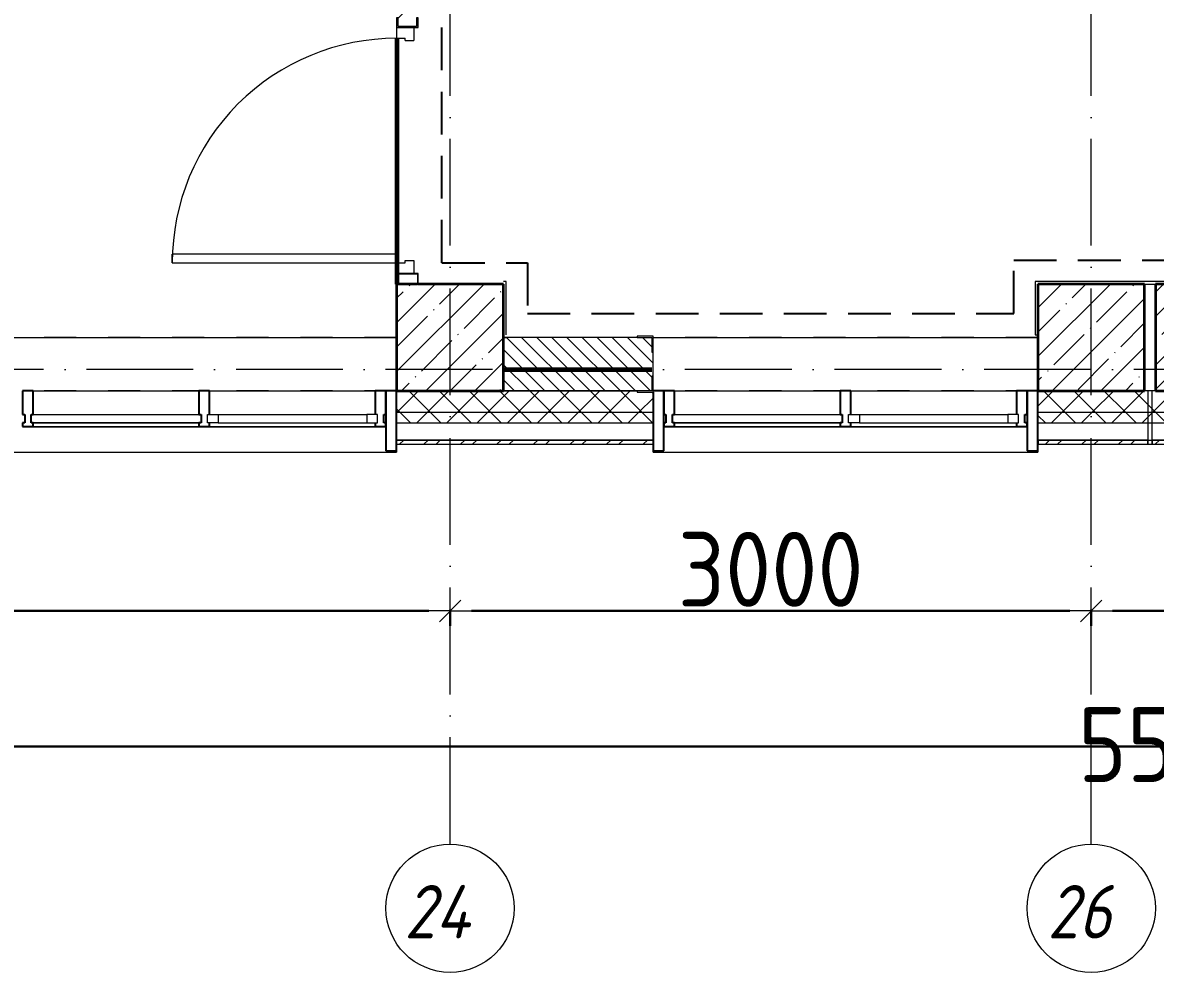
# Model space of a CAD drawing. Header units: millimetres. Extents: x -213536 to 1564669, y -45299 to 942238.
# Drawn here: x 602464 to 607764, y 422415 to 426858 of the extents above; entities that cross this region are included whole.
import ezdxf

# ---------------------------------------------------------------- set-up
doc = ezdxf.new("R2010")
doc.units = ezdxf.units.MM
for name, pattern in [('50_200_ШТРИХ_1Т_ш5_п1_п1_', [700, 500, -100, 0, -100]), ('Штрих короткий', [300, 150, -150]), ('Штриховая _2 мм - 1 мм_', [300, 200, -100])]:
    doc.linetypes.add(name, pattern=pattern)
for name, color, linetype, lineweight in [('0-1', 7, 'Continuous', 5), ('0-2', 7, 'Continuous', 9), ('2.1) ПГП окна 2.8 м', 5, 'Continuous', 30), ('2.2) ПГП двери 2.4 -', 134, 'Continuous', 60), ('3) ЖБ 4м', 3, 'Continuous', 30), ('Импосты витража', 7, 'Continuous', 9), ('Импосты витража-1', 7, 'Continuous', 25), ('Каркас_Импост', 7, 'Continuous', 13), ('Несущие колонны', 7, 'Continuous', 9), ('Несущие колонны-1', 7, 'Continuous', 35), ('Обобщенные модели', 7, 'Continuous', 9), ('Общие ребра', 7, 'Continuous', 9), ('Окна', 7, 'Continuous', 9), ('Оси', 7, 'Continuous', 9), ('Оси-1', 7, 'Continuous', 20), ('Оси-2', 7, '50_200_ШТРИХ_1Т_ш5_п1_п1_', 9), ('Остекление-1', 7, 'Continuous', 9), ('Открывание-1', 7, 'Continuous', 9), ('Панель', 7, 'Continuous', 13), ('Перемычка-1', 7, 'Штрих короткий', 9), ('Размеры', 7, 'Continuous', 15), ('Стены', 7, 'Continuous', 9), ('Стены-1', 7, 'Continuous', 13), ('Штриховка разреза-1', 7, 'Continuous', 9)]:
    doc.layers.add(name, color=color, linetype=linetype, lineweight=lineweight)
doc.layers.add('Каркас_Импост-2', color=7, linetype='Continuous', lineweight=9, true_color=0xaaaaaa)
doc.layers.add('СТ-1_1', color=7, linetype='Штриховая _2 мм - 1 мм_', lineweight=90, true_color=0x888888)
doc.layers.get('0-2').off()
doc.styles.add('ISOCPEUR_I_1', font='isocpeui.ttf', dxfattribs={"width": 0.85, "height": 2.5})
doc.styles.add('СПДС', font='isocpeur.ttf', dxfattribs={"width": 0.9})
doc.dimstyles.new('Размера А3', dxfattribs={"dimtxt": 200, "dimasz": 100, "dimexe": 70, "dimexo": 100, "dimgap": 20, "dimtad": 1, "dimdec": 0, "dimrnd": 10, "dimzin": 0, "dimdsep": 46, "dimtxsty": 'СПДС', "dimblk": 'ARROWHEAD_6', "dimcen": 1, "dimclrd": 256, "dimclre": 256, "dimclrt": 256, "dimazin": 0, "dimtfac": 1, "dimtdec": 0, "dimtmove": 2, "dimatfit": 3, "dimfxl": 1, "dimtolj": 1, "dimtzin": 0, "dimarcsym": 0})
pattern_1 = [(45, (0, 0), (-70.71068, 70.71068), []), (135, (0, 0), (-70.71068, -70.71068), [])]
pattern_2 = [(45, (0, 0), (-85.53659, 85.53659), []), (45, (57.02, 0), (-85.53659, 85.53659), [])]

# ---------------------------------------------------------------- blocks, each defined once
blk = doc.blocks.new('Ось сетки - Круг_Ø6_00__ISO-2_5_0_9K_-16731441-АИ2_03_План отделки стен 3-го этажа _Часть 2_')
at = {"layer": 'Оси-1'}
blk.add_circle((0, 0), 3, dxfattribs=at)
blk = doc.blocks.new('ARROWHEAD_6')
at = {"color": 0, "linetype": 'Continuous'}
for p, q in [((0, 0), (-1, 0)), ((-0.5, -0.5), (0.5, 0.5))]:
    blk.add_line(p, q, dxfattribs=at)
blk = doc.blocks.new('*D4722')
at = {"layer": 'Defpoints', "color": 0, "transparency": 16777216}
for p in [(462092.1, 424211.7), (468092.1, 424211.7), (468092.1, 424105.6)]:
    blk.add_point(p, dxfattribs=at)
at = {"layer": 'Размеры', "lineweight": -2, "transparency": 16777216}
for p, q in [((462092.1, 424111.7), (462092.1, 424035.6)), ((468092.1, 424111.7), (468092.1, 424035.6)), ((462192.1, 424105.6), (467992.1, 424105.6))]:
    blk.add_line(p, q, dxfattribs=at)
at = {"layer": 'Размеры', "lineweight": -2, "transparency": 16777216, "xscale": 100, "yscale": 100, "zscale": 100, "rotation": 180}
blk.add_blockref('ARROWHEAD_6', (462092.1, 424105.6), dxfattribs=at)
at = {"layer": 'Размеры', "lineweight": -2, "transparency": 16777216, "xscale": 100, "yscale": 100, "zscale": 100}
blk.add_blockref('ARROWHEAD_6', (468092.1, 424105.6), dxfattribs=at)
at = {"layer": 'Размеры', "transparency": 16777216, "insert": (465092.1, 424300.6), "char_height": 350, "width": 2.488, "attachment_point": 5, "style": 'СПДС'}
blk.add_mtext('\\A1;6000', dxfattribs=at)
blk = doc.blocks.new('*D4723')
at = {"layer": 'Defpoints', "color": 0, "transparency": 16777216}
for p in [(468092.1, 424211.7), (471092.1, 424211.7), (471092.1, 424105.6)]:
    blk.add_point(p, dxfattribs=at)
at = {"layer": 'Размеры', "lineweight": -2, "transparency": 16777216}
for p, q in [((468092.1, 424111.7), (468092.1, 424035.6)), ((471092.1, 424111.7), (471092.1, 424035.6)), ((468192.1, 424105.6), (470992.1, 424105.6))]:
    blk.add_line(p, q, dxfattribs=at)
at = {"layer": 'Размеры', "lineweight": -2, "transparency": 16777216, "xscale": 100, "yscale": 100, "zscale": 100, "rotation": 180}
blk.add_blockref('ARROWHEAD_6', (468092.1, 424105.6), dxfattribs=at)
at = {"layer": 'Размеры', "lineweight": -2, "transparency": 16777216, "xscale": 100, "yscale": 100, "zscale": 100}
blk.add_blockref('ARROWHEAD_6', (471092.1, 424105.6), dxfattribs=at)
at = {"layer": 'Размеры', "transparency": 16777216, "insert": (469592.1, 424300.6), "char_height": 350, "width": 2.488, "attachment_point": 5, "style": 'СПДС'}
blk.add_mtext('\\A1;3000', dxfattribs=at)
blk = doc.blocks.new('*D4724')
at = {"layer": 'Defpoints', "color": 0, "transparency": 16777216}
for p in [(471642.1, 424284.8), (471092.1, 424211.7), (471642.1, 424105.6)]:
    blk.add_point(p, dxfattribs=at)
at = {"layer": 'Размеры', "lineweight": -2, "transparency": 16777216}
for p, q in [((471642.1, 424184.8), (471642.1, 424035.6)), ((471092.1, 424111.7), (471092.1, 424035.6)), ((471192.1, 424105.6), (471542.1, 424105.6))]:
    blk.add_line(p, q, dxfattribs=at)
at = {"layer": 'Размеры', "lineweight": -2, "transparency": 16777216, "xscale": 100, "yscale": 100, "zscale": 100, "rotation": 180}
blk.add_blockref('ARROWHEAD_6', (471092.1, 424105.6), dxfattribs=at)
at = {"layer": 'Размеры', "lineweight": -2, "transparency": 16777216, "xscale": 100, "yscale": 100, "zscale": 100}
blk.add_blockref('ARROWHEAD_6', (471642.1, 424105.6), dxfattribs=at)
at = {"layer": 'Размеры', "transparency": 16777216, "insert": (471367.1, 423480.6), "char_height": 350, "width": 1.866, "attachment_point": 5, "style": 'СПДС'}
blk.add_mtext('\\A1;550', dxfattribs=at)
blk = doc.blocks.new('*D4743')
at = {"layer": 'Defpoints', "color": 0, "transparency": 16777216}
for p in [(430692.1, 423578.1), (534192.1, 423578.1), (534192.1, 423472.1)]:
    blk.add_point(p, dxfattribs=at)
at = {"layer": 'Размеры', "lineweight": -2, "transparency": 16777216}
for p, q in [((430692.1, 423478.1), (430692.1, 423402.1)), ((430792.1, 423472.1), (534092.1, 423472.1)), ((534192.1, 423478.1), (534192.1, 423402.1))]:
    blk.add_line(p, q, dxfattribs=at)
at = {"layer": 'Размеры', "lineweight": -2, "transparency": 16777216, "xscale": 100, "yscale": 100, "zscale": 100, "rotation": 180}
blk.add_blockref('ARROWHEAD_6', (430692.1, 423472.1), dxfattribs=at)
at = {"layer": 'Размеры', "lineweight": -2, "transparency": 16777216, "xscale": 100, "yscale": 100, "zscale": 100}
blk.add_blockref('ARROWHEAD_6', (534192.1, 423472.1), dxfattribs=at)
at = {"layer": 'Размеры', "transparency": 16777216, "insert": (482442.1, 423667.1), "char_height": 350, "width": 3.544, "attachment_point": 5, "style": 'СПДС'}
blk.add_mtext('\\A1;103500', dxfattribs=at)
blk = doc.blocks.new('BSC_Колонна _Прямоугольная - 500х500-V66-АИ2_03_План отделки стен 3-го этажа _Часть 2_')
at = {"layer": 'Несущие колонны'}
h = blk.add_hatch(dxfattribs=at)
h.set_pattern_fill('FP_74', color=256, style=0, pattern_type=2)
h.set_pattern_definition([(45, (-40400, -150), (-114.04925, 114.04925), []), (45, (-40285.95, -150), (-114.04925, 114.04925), [201.613, -40.323, 3.353, -36.97])])
h.paths.add_polyline_path([(-250, -250), (250, -250), (250, 250), (-250, 250)], flags=0)
at = {"layer": 'Несущие колонны-1'}
for p, q in [((250, 250), (-250, 250)), ((-250, 250), (-250, -250)), ((250, -250), (250, 250)), ((-250, -250), (250, -250))]:
    blk.add_line(p, q, dxfattribs=at)
blk = doc.blocks.new('BSC_Колонна _Прямоугольная - 500х500-V107-АИ2_03_План отделки стен 3-го этажа _Часть 2_')
at = {"layer": 'Несущие колонны'}
h = blk.add_hatch(dxfattribs=at)
h.set_pattern_fill('FP_97', color=256, style=0, pattern_type=2)
h.set_pattern_definition([(45, (-40950, -150), (-114.04925, 114.04925), []), (45, (-40835.95, -150), (-114.04925, 114.04925), [201.613, -40.323, 3.353, -36.97])])
h.paths.add_polyline_path([(-250, -250), (250, -250), (250, 250), (-250, 250)], flags=0)
at = {"layer": 'Несущие колонны-1'}
for p, q in [((250, 250), (-250, 250)), ((-250, 250), (-250, -250)), ((250, -250), (250, 250)), ((-250, -250), (250, -250))]:
    blk.add_line(p, q, dxfattribs=at)
blk = doc.blocks.new('BSC_Колонна _Прямоугольная - 500х500-V114-АИ2_03_План отделки стен 3-го этажа _Часть 2_')
at = {"layer": 'Несущие колонны'}
h = blk.add_hatch(dxfattribs=at)
h.set_pattern_fill('FP_104', color=256, style=0, pattern_type=2)
h.set_pattern_definition([(45, (-37400, -150), (-114.04925, 114.04925), []), (45, (-37285.95, -150), (-114.04925, 114.04925), [201.613, -40.323, 3.353, -36.97])])
h.paths.add_polyline_path([(-153, -250), (250, -250), (250, 250), (-250, 250), (-250, -250), (-247, -250)], flags=0)
at = {"layer": 'Несущие колонны-1'}
for p, q in [((-250, 250), (-250, -250)), ((-153, 250), (-247, 250)), ((250, 250), (-150, 250)), ((250, -250), (250, 250)), ((-250, -250), (250, -250))]:
    blk.add_line(p, q, dxfattribs=at)
blk = doc.blocks.new('Проем_Дверь_Прямоугольный - 1800х2700h_оконные проемы-25805030-АИ2_03_План отделки стен 3-го этажа _Часть 2_')
at = {"layer": 'Перемычка-1'}
for p, q in [((900, 125), (-900, 125)), ((900, -125), (-900, -125))]:
    blk.add_line(p, q, dxfattribs=at)
blk = doc.blocks.new('PNS_Панель прямоугольная2 - Нр_Стекло - 40мм-26243474-АИ2_03_План отделки стен 3-го этажа _Часть 2_')
at = {"layer": 'Каркас_Импост'}
for p, q in [((-397.5, 0), (-397.5, 40)), ((-397.5, 40), (-347.5, 40)), ((-347.5, 40), (-347.5, 0)), ((397.5, 40), (347.5, 40)), ((347.5, 40), (347.5, 0)), ((397.5, 0), (397.5, 40)), ((-347.5, 0), (-397.5, 0)), ((347.5, 0), (397.5, 0))]:
    blk.add_line(p, q, dxfattribs=at)
at = {"layer": 'Каркас_Импост-2'}
for p, q in [((-347.5, 40), (347.5, 40)), ((-347.5, 0), (347.5, 0))]:
    blk.add_line(p, q, dxfattribs=at)
blk = doc.blocks.new('Прямоугольный импост - Импост структурный с накладкой - 150мм-25647633-АИ2_03_План отделки стен 3-го этажа _Часть 2_')
at = {"layer": 'Импосты витража-1'}
for p, q in [((-25, 0), (-25, 17)), ((-25, 17), (25, 17)), ((-15, 0), (-25, 0)), ((-15, -40), (-15, 0)), ((25, 17), (25, 0)), ((-25, -150), (-25, -40)), ((-25, -40), (-15, -40)), ((25, -40), (25, -150)), ((25, -150), (-25, -150))]:
    blk.add_line(p, q, dxfattribs=at)
blk = doc.blocks.new('Прямоугольный импост - Импост структурный с накладкой - 150мм-25647642-АИ2_03_План отделки стен 3-го этажа _Часть 2_')
at = {"layer": 'Импосты витража'}
for p, q in [((27275, -100), (28050, -100)), ((27275, -267), (28050, -267))]:
    blk.add_line(p, q, dxfattribs=at)
blk = doc.blocks.new('Прямоугольный импост - Импост структурный с накладкой - 150мм-V161-АИ2_03_План отделки стен 3-го этажа _Часть 2_')
at = {"layer": 'Импосты витража-1'}
for p, q in [((-25, 0), (-25, 17)), ((-25, 17), (25, 17)), ((25, 0), (15, 0)), ((15, 0), (15, -40)), ((25, 17), (25, 0)), ((-25, -150), (-25, -40)), ((15, -40), (25, -40)), ((25, -40), (25, -150)), ((25, -150), (-25, -150))]:
    blk.add_line(p, q, dxfattribs=at)
blk = doc.blocks.new('PNS_Панель прямоугольная1 - Нр_Стекло - 40мм-25259299-АИ2_03_План отделки стен 3-го этажа _Часть 2_')
at = {"layer": 'Остекление-1'}
for p, q in [((-387.5, 40), (387.5, 40)), ((-397.5, 0), (397.5, 0)), ((387.5, 0), (-387.5, 0))]:
    blk.add_line(p, q, dxfattribs=at)
blk = doc.blocks.new('Прямоугольный импост - Импост структурный с накладкой - 150мм-25647644-АИ2_03_План отделки стен 3-го этажа _Часть 2_')
at = {"layer": 'Импосты витража-1'}
for p, q in [((-25, 0), (-25, 17)), ((-25, 17), (25, 17)), ((-15, 0), (-25, 0)), ((-15, -40), (-15, 0)), ((25, 0), (15, 0)), ((15, 0), (15, -40)), ((25, 17), (25, 0)), ((-25, -150), (-25, -40)), ((-25, -40), (-15, -40)), ((15, -40), (25, -40)), ((25, -40), (25, -150)), ((25, -150), (-25, -150))]:
    blk.add_line(p, q, dxfattribs=at)
blk = doc.blocks.new('Прямоугольный импост - Откос НВФ_50х280 мм-25993834-АИ2_03_План отделки стен 3-го этажа _Часть 2_')
at = {"layer": 'Импосты витража-1'}
for p, q in [((-50, 130), (0, 130)), ((-50, -150), (-50, 130)), ((0, 130), (0, -150)), ((0, -150), (-50, -150))]:
    blk.add_line(p, q, dxfattribs=at)
blk = doc.blocks.new('Прямоугольный импост - Откос НВФ_50х280 мм-25993838-АИ2_03_План отделки стен 3-го этажа _Часть 2_')
at = {"layer": 'Импосты витража-1'}
for p, q in [((0, 130), (-50, 130)), ((-50, 130), (-50, -150)), ((0, -144), (0, 130)), ((-50, -150), (0, -150))]:
    blk.add_line(p, q, dxfattribs=at)
blk = doc.blocks.new('Дверь_СКБ_1Ст_Внутренняя_ШЕР - СОШ_Д-17__Дв_1150x2100h_Лаборантские_ Инструментальные_EI30-28545110-АИ2_03_План отделки стен 3-го этажа _Часть 2_')
at = {"layer": 'Каркас_Импост'}
for p, q in [((-512.5, 50), (-562.5, 50)), ((-512.5, 50), (-512.5, 10)), ((-512.5, 10), (-502.5, 10)), ((-502.5, 10), (-502.5, -30)), ((527.5, 10), (537.5, 10)), ((527.5, 10), (527.5, -30)), ((587.5, 50), (537.5, 50)), ((537.5, 50), (537.5, 10)), ((587.5, 50), (587.5, -30)), ((-502.5, -30), (-562.5, -30)), ((587.5, -30), (527.5, -30))]:
    blk.add_line(p, q, dxfattribs=at)
at = {"layer": 'Открывание-1'}
blk.add_arc((-512.5, 50), 1050, 360, 90, dxfattribs=at)
at = {"layer": 'Панель'}
for p, q in [((-512.5, 1100), (-472.5, 1100)), ((-512.5, 1100), (-512.5, 50)), ((-472.5, 50), (-472.5, 1100)), ((-512.5, 50), (-472.5, 50))]:
    blk.add_line(p, q, dxfattribs=at)
blk = doc.blocks.new('Фахверк_СКБ_Уголок - 250_2700-27497298-АИ2_03_План отделки стен 3-го этажа _Часть 2_')
at = {"layer": 'Обобщенные модели'}
for p, q in [((200, 181), (125, 181)), ((125, 181), (125, 106)), ((131, 106), (131, 175)), ((131, 175), (200, 175)), ((200, 175), (200, 181)), ((125, 106), (131, 106)), ((131, -6), (125, -6)), ((125, -6), (125, -81)), ((131, -75), (131, -6)), ((125, -81), (200, -81)), ((200, -75), (131, -75)), ((200, -81), (200, -75))]:
    blk.add_line(p, q, dxfattribs=at)
blk = doc.blocks.new('154_Стойка_СКБ_Швеллер - СМ-2180_100-28318692-АИ2_03_План отделки стен 3-го этажа _Часть 2_')
at = {"layer": 'Обобщенные модели'}
for p, q in [((171, 50), (125, 50)), ((125, 50), (125, -50)), ((129.5, 42.4), (171, 42.4)), ((129.5, -42.4), (129.5, 42.4)), ((171, 42.4), (171, 50)), ((125, -50), (171, -50)), ((171, -42.4), (129.5, -42.4)), ((171, -50), (171, -42.4))]:
    blk.add_line(p, q, dxfattribs=at)
blk = doc.blocks.new('154_Фахверк_СКБ_Швеллер - Тип_100_3550_1-28320239-АИ2_03_План отделки стен 3-го этажа _Часть 2_')
at = {"layer": 'Обобщенные модели'}
for p, q in [((175, 50), (125, 50)), ((125, 50), (125, -50)), ((128, 47), (175, 47)), ((128, -47), (128, 47)), ((175, 47), (175, 50)), ((125, -50), (175, -50)), ((175, -47), (128, -47)), ((175, -50), (175, -47))]:
    blk.add_line(p, q, dxfattribs=at)
blk = doc.blocks.new('Отлив_СКБ - Отлив витража_120_НВФ-31885687-АИ2_03_План отделки стен 3-го этажа _Часть 2_')
at = {"layer": 'Окна'}
for p, q in [((1750, -2), (50, -2)), ((0, -120), (0, -113)), ((0, -120), (1800, -120)), ((1800, -113), (1800, -120))]:
    blk.add_line(p, q, dxfattribs=at)
blk = doc.blocks.new('Стены 7 - Стены 4-31196221-АИ2_03_План отделки стен 3-го этажа _Часть 2_')
at = {"layer": 'Стены-1'}
for p, q in [((-1798.5, 41030.2), (-1798.5, 41010.2)), ((-1548.5, 41030.2), (-1798.5, 41030.2)), ((-1548.5, 41010.2), (-1548.5, 41030.2)), ((-1798.5, 41010.2), (-1548.5, 41010.2))]:
    blk.add_line(p, q, dxfattribs=at)
blk = doc.blocks.new('0125-Р-ОО-Ш2-АР-о_23_10_2024_rvt-1-АИ2_03_План отделки стен 3-го этажа _Часть 2_')
at = {"layer": 'Штриховка разреза-1'}
h = blk.add_hatch(dxfattribs=at)
h.set_pattern_fill('FP_3', color=256, style=0, pattern_type=2)
h.set_pattern_definition([(45, (0, 0), (-84.8528, 84.8528), [])])
h.paths.add_polyline_path([(37247, 400), (37247, 447), (37153, 447), (37153, 400), (37200, 400)], flags=0)
h.paths.add_polyline_path([(37242.4, 1604.5), (37242.4, 1646), (37250, 1646), (37250, 4300), (37150, 4300), (37150, 1646), (37157.6, 1646), (37157.6, 1604.5)], flags=0)
h.paths.add_polyline_path([(37157.6, 4303), (37247, 4303), (37247, 4350), (37250, 4350), (37250, 7000), (37150, 7000), (37150, 4350), (37153, 4350), (37153, 4303)], flags=0)
h = blk.add_hatch(dxfattribs=at)
h.set_pattern_fill('FP_1', color=256, style=0, pattern_type=2)
h.set_pattern_definition([(135, (0, 0), (-35.35534, -35.35534), [])])
h.paths.add_polyline_path([(38344, -100), (38344, -31), (38350, -31), (38350, 81), (38344, 81), (38344, 150), (37650, 150), (37650, -100), (38275, -100)], flags=0)
h = blk.add_hatch(dxfattribs=at)
h.set_pattern_fill('FP_81', color=256, style=0, pattern_type=2)
h.set_pattern_definition(pattern_1)
h.paths.add_polyline_path([(102188.9, -200), (103600, -200), (103600, -100), (94575, -100), (94575, -106), (94500, -106), (94500, -200), (98460.9, -200)], flags=0)
h.paths.add_polyline_path([(91850, -200), (92700, -200), (92700, -106), (92625, -106), (92625, -100), (84750, -100), (84750, -200), (91350, -200)], flags=0)
h.paths.add_polyline_path([(83549.1, -200), (83750, -200), (83750, -100), (82625, -100), (82625, -106), (82550, -106), (82550, -200), (82617.1, -200)], flags=0)
h.paths.add_polyline_path([(80675, -200), (80750, -200), (80750, -106), (80675, -106), (80675, -100), (79625, -100), (79625, -106), (79550, -106), (79550, -200), (79821.1, -200)], flags=0)
h.paths.add_polyline_path([(77750, -200), (77750, -100), (76625, -100), (76625, -106), (76550, -106), (76550, -200), (77250, -200)], flags=0)
h.paths.add_polyline_path([(73425, -200), (74750, -200), (74750, -100), (73425, -100), (73425, -106), (73350, -106), (73350, -200), (73356, -200)], flags=0)
h.paths.add_polyline_path([(70350, -200), (71550, -200), (71550, -106), (71475, -106), (71475, -100), (70425, -100), (70425, -106), (70350, -106)], flags=0)
h.paths.add_polyline_path([(67356, -200), (68550, -200), (68550, -100), (67425, -100), (67425, -106), (67350, -106), (67350, -200)], flags=0)
h.paths.add_polyline_path([(64909.2, -200), (65550, -200), (65550, -106), (65475, -106), (65475, -100), (64425, -100), (64425, -106), (64350, -106), (64350, -200)], flags=0)
h.paths.add_polyline_path([(62200, -200), (62550, -200), (62550, -106), (62475, -106), (62475, -100), (61425, -100), (61425, -106), (61350, -106), (61350, -200), (62113.2, -200)], flags=0)
h.paths.add_polyline_path([(59550, -200), (59550, -106), (59475, -106), (59475, -100), (58425, -100), (58425, -106), (58350, -106), (58350, -200), (59317.3, -200)], flags=0)
h.paths.add_polyline_path([(56521.3, -200), (56550, -200), (56550, -106), (56475, -106), (56475, -100), (55425, -100), (55425, -106), (55350, -106), (55350, -200), (55589.3, -200)], flags=0)
h.paths.add_polyline_path([(52350, -200), (53550, -200), (53550, -106), (53475, -106), (53475, -100), (52425, -100), (52425, -106), (52350, -106)], flags=0)
h.paths.add_polyline_path([(47475, -200), (47550, -200), (47550, -106), (47475, -106), (47475, -100), (46425, -100), (46425, -106), (46350, -106), (46350, -200), (47201.4, -200)], flags=0)
h.paths.add_polyline_path([(44405.4, -200), (44550, -200), (44550, -106), (44475, -106), (44475, -100), (43425, -100), (43425, -106), (43350, -106), (43350, -200), (43473.4, -200)], flags=0)
h.paths.add_polyline_path([(41550, -200), (41550, -106), (41475, -105.4), (41475, -100), (40150, -100), (40150, -200), (41544, -200)], flags=0)
h.paths.add_polyline_path([(38350, -200), (38350, -106), (38275, -106), (38275, -100), (37150, -100), (37150, -200), (37881.4, -200)], flags=0)
h.paths.add_polyline_path([(34153.5, -200), (35350, -200), (35350, -106), (35275, -106), (35275, -100), (34225, -100), (34225, -106), (34150, -106), (34150, -200)], flags=0)
h.paths.add_polyline_path([(32275, -200), (32350, -200), (32350, -106), (32275, -106), (32275, -100), (31150, -100), (31150, -200), (31650, -200)], flags=0)
h.paths.add_polyline_path([(28650, -200), (29350, -200), (29350, -106), (29275, -106), (29275, -100), (28150, -100), (28150, -200), (28561.5, -200)], flags=0)
h.paths.add_polyline_path([(25299.5, -200), (26350, -200), (26350, -106), (26275, -106), (26275, -100), (25225, -100), (25225, -106), (25150, -106), (25150, -200), (25225, -200)], flags=0)
h.paths.add_polyline_path([(17350, -200), (17350, -106), (17275, -106), (17275, -100), (16225, -100), (16225, -106), (16150, -106), (16150, -200), (17250, -200)], flags=0)
h.paths.add_polyline_path([(15150, -200), (15150, -106), (15075, -106), (15075, -100), (9825, -100), (9825, -106), (9750, -106), (9750, -200), (14581.6, -200)], flags=0)
h.paths.add_polyline_path([(8057.7, -200), (8750, -200), (8750, -106), (8675, -106), (8675, -100), (-100, -100), (-100, -200), (7125.7, -200)], flags=0)
h = blk.add_hatch(dxfattribs=at)
h.set_pattern_fill('FP_81', color=256, style=0, pattern_type=2)
h.set_pattern_definition(pattern_1)
h.paths.add_polyline_path([(103120.9, -250), (103700, -250), (103700, -200), (94500, -200), (94500, -250), (102188.9, -250)], flags=0)
h.paths.add_polyline_path([(92700, -250), (92700, -200), (84750, -200), (84750, -250), (91937, -250)], flags=0)
h.paths.add_polyline_path([(83549.1, -250), (83750, -250), (83750, -200), (82550, -200), (82550, -250), (82617.1, -250)], flags=0)
h.paths.add_polyline_path([(79821.1, -250), (80750, -250), (80750, -200), (79550, -200), (79550, -250)], flags=0)
h.paths.add_polyline_path([(77750, -250), (77750, -200), (76550, -200), (76550, -250), (77025.1, -250)], flags=0)
h.paths.add_polyline_path([(74229.1, -250), (74750, -250), (74750, -200), (73350, -200), (73350, -250)], flags=0)
h.paths.add_polyline_path([(70501.2, -250), (71550, -250), (71550, -200), (70350, -200), (70350, -250)], flags=0)
h.paths.add_polyline_path([(68550, -250), (68550, -200), (67350, -200), (67350, -250), (67705.2, -250)], flags=0)
h.paths.add_polyline_path([(64909.2, -250), (65550, -250), (65550, -200), (64350, -200), (64350, -250)], flags=0)
h.paths.add_polyline_path([(62550, -250), (62550, -200), (61350, -200), (61350, -250), (62113.2, -250)], flags=0)
h.paths.add_polyline_path([(59317.3, -250), (59550, -250), (59550, -200), (58350, -200), (58350, -250)], flags=0)
h.paths.add_polyline_path([(56521.3, -250), (56550, -250), (56550, -200), (55350, -200), (55350, -250), (55589.3, -250)], flags=0)
h.paths.add_polyline_path([(53550, -250), (53550, -200), (52350, -200), (52350, -250), (52793.3, -250)], flags=0)
h.paths.add_polyline_path([(46735.4, -250), (47550, -250), (47550, -200), (46350, -200), (46350, -250)], flags=0)
h.paths.add_polyline_path([(44550, -250), (44550, -200), (43350, -200), (43350, -250), (44405.4, -250)], flags=0)
h.paths.add_polyline_path([(41550, -250), (41550, -200), (40150, -200), (40150, -250), (40677.4, -250)], flags=0)
h.paths.add_polyline_path([(37881.4, -250), (38350, -250), (38350, -200), (37150, -200), (37150, -250), (37415.4, -250)], flags=0)
h.paths.add_polyline_path([(35085.5, -250), (35350, -250), (35350, -200), (34150, -200), (34150, -250), (34153.5, -250)], flags=0)
h.paths.add_polyline_path([(32350, -250), (32350, -200), (31150, -200), (31150, -250), (31357.5, -250)], flags=0)
h.paths.add_polyline_path([(28561.5, -250), (29350, -250), (29350, -200), (28150, -200), (28150, -250)], flags=0)
h.paths.add_polyline_path([(25765.5, -250), (26350, -250), (26350, -200), (25150, -200), (25150, -250), (25299.5, -250)], flags=0)
h.paths.add_polyline_path([(17350, -250), (17350, -200), (16150, -200), (16150, -250), (16445.6, -250)], flags=0)
h.paths.add_polyline_path([(14581.6, -250), (15150, -250), (15150, -200), (9750, -200), (9750, -250), (12717.6, -250)], flags=0)
h.paths.add_polyline_path([(8057.7, -250), (8750, -250), (8750, -200), (-200, -200), (-200, -250), (7125.7, -250)], flags=0)
h = blk.add_hatch(dxfattribs=at)
h.set_pattern_fill('FP_80', color=256, style=0, pattern_type=2)
h.set_pattern_definition(pattern_2)
h.paths.add_polyline_path([(40665, -350), (40665, -330), (40151, -330), (40151, -350)], flags=0)
h.paths.add_polyline_path([(37150, -350), (38350, -350), (38350, -330), (37150, -330)], flags=0)
h.paths.add_polyline_path([(35085.5, -350), (35350, -350), (35350, -330), (34151, -330), (34151, -350), (34153.5, -350)], flags=0)
h.paths.add_polyline_path([(32350, -350), (32350, -330), (31150, -330), (31150, -350), (31357.5, -350)], flags=0)
h.paths.add_polyline_path([(29350, -350), (29350, -330), (28151, -330), (28151, -350), (28561.5, -350)], flags=0)
h.paths.add_polyline_path([(26350, -350), (26350, -330), (25150, -330), (25150, -350), (25765.5, -350)], flags=0)
h.paths.add_polyline_path([(16445.6, -350), (17350, -350), (17350, -330), (16150, -330), (16150, -350)], flags=0)
h.paths.add_polyline_path([(15150, -350), (15150, -330), (9750, -330), (9750, -350), (14581.6, -350)], flags=0)
h.paths.add_polyline_path([(8057.7, -350), (8750, -350), (8750, -330), (-330, -330), (-330, -350), (7125.7, -350)], flags=0)
h = blk.add_hatch(dxfattribs=at)
h.set_pattern_fill('FP_80', color=256, style=0, pattern_type=2)
h.set_pattern_definition(pattern_2)
h.paths.add_polyline_path([(74215, -350), (74215, -330), (73351, -330), (73351, -350)], flags=0)
h.paths.add_polyline_path([(71550, -350), (71550, -330), (70350, -330), (70350, -350), (71433.2, -350)], flags=0)
h.paths.add_polyline_path([(68550, -350), (68550, -330), (67350, -330), (67350, -350), (67705.2, -350)], flags=0)
h.paths.add_polyline_path([(65550, -350), (65550, -330), (64351, -330), (64351, -350), (64909.2, -350)], flags=0)
h.paths.add_polyline_path([(62550, -350), (62550, -330), (61350, -330), (61350, -350), (62113.2, -350)], flags=0)
h.paths.add_polyline_path([(59550, -350), (59550, -330), (58351, -330), (58351, -350), (59317.3, -350)], flags=0)
h.paths.add_polyline_path([(56521.3, -350), (56550, -350), (56550, -330), (55350, -330), (55350, -350), (55589.3, -350)], flags=0)
h.paths.add_polyline_path([(53550, -350), (53550, -330), (52350, -330), (52350, -350), (52793.3, -350)], flags=0)
h.paths.add_polyline_path([(47201.4, -350), (47550, -350), (47550, -330), (46350, -330), (46350, -350), (46735.4, -350)], flags=0)
h.paths.add_polyline_path([(44405.4, -350), (44550, -350), (44550, -330), (43350, -330), (43350, -350), (43473.4, -350)], flags=0)
h.paths.add_polyline_path([(40685, -350), (41550, -350), (41550, -330), (40685, -330)], flags=0)
at = {"layer": 'Общие ребра'}
for p, q in [((37150, -200), (38350, -200)), ((40150, -200), (41550, -200)), ((37150, -250), (38350, -250)), ((40150, -250), (41550, -250))]:
    blk.add_line(p, q, dxfattribs=at)
at = {"layer": 'Стены'}
for p, q in [((35350, 150), (37150, 150)), ((38350, 150), (40150, 150)), ((40151, -350), (40150, -350))]:
    blk.add_line(p, q, dxfattribs=at)
at = {"layer": 'Стены-1'}
for p, q in [((38275, 150), (37650, 150)), ((38350, -31), (38350, 81)), ((37150, -100), (37150, -330)), ((38275, -100), (37650, -100)), ((37650, -100), (38275, -100)), ((40150, -100), (40150, -330)), ((40700, -100), (40650, -100)), ((38350, -330), (38350, -106)), ((37150, -330), (38350, -330)), ((38350, -330), (37150, -330)), ((37150, -330), (37150, -350)), ((37150, -350), (38350, -350)), ((38350, -350), (38350, -330)), ((40150, -330), (41550, -330)), ((40665, -330), (40151, -330)), ((40151, -330), (40151, -350)), ((40151, -350), (40665, -350)), ((40665, -350), (40665, -330)), ((41550, -330), (40685, -330)), ((40685, -330), (40685, -350)), ((40685, -350), (41550, -350))]:
    blk.add_line(p, q, dxfattribs=at)
at = {"layer": '0-2'}
for name, p, rotation in [('154_Стойка_СКБ_Швеллер - СМ-2180_100-28318692-АИ2_03_План отделки стен 3-го этажа _Часть 2_', (37200, 1475), 89.99999999999991), ('Дверь_СКБ_1Ст_Внутренняя_ШЕР - СОШ_Д-17__Дв_1150x2100h_Лаборантские_ Инструментальные_EI30-28545110-АИ2_03_План отделки стен 3-го этажа _Часть 2_', (37200, 1012.5), 89.99999999999991), ('154_Фахверк_СКБ_Швеллер - Тип_100_3550_1-28320239-АИ2_03_План отделки стен 3-го этажа _Часть 2_', (37200, 575), 269.9999999999999), ('Фахверк_СКБ_Уголок - 250_2700-27497298-АИ2_03_План отделки стен 3-го этажа _Часть 2_', (38475, 75), 180), ('Прямоугольный импост - Откос НВФ_50х280 мм-25993838-АИ2_03_План отделки стен 3-го этажа _Часть 2_', (38350, -250), 180), ('Стены 7 - Стены 4-31196221-АИ2_03_План отделки стен 3-го этажа _Часть 2_', (81695.2, 1448.5), 89.9999999999999)]:
    blk.add_blockref(name, p, dxfattribs=dict(at, rotation=rotation))
for name, p in [('BSC_Колонна _Прямоугольная - 500х500-V114-АИ2_03_План отделки стен 3-го этажа _Часть 2_', (37400, 150)), ('BSC_Колонна _Прямоугольная - 500х500-V66-АИ2_03_План отделки стен 3-го этажа _Часть 2_', (40400, 150)), ('BSC_Колонна _Прямоугольная - 500х500-V107-АИ2_03_План отделки стен 3-го этажа _Часть 2_', (40950, 150)), ('Проем_Дверь_Прямоугольный - 1800х2700h_оконные проемы-25805030-АИ2_03_План отделки стен 3-го этажа _Часть 2_', (36250, 25)), ('Проем_Дверь_Прямоугольный - 1800х2700h_оконные проемы-25805030-АИ2_03_План отделки стен 3-го этажа _Часть 2_', (39250, 25)), ('Прямоугольный импост - Импост структурный с накладкой - 150мм-25647642-АИ2_03_План отделки стен 3-го этажа _Часть 2_', (8175, 0)), ('Прямоугольный импост - Импост структурный с накладкой - 150мм-25647642-АИ2_03_План отделки стен 3-го этажа _Часть 2_', (9000, 0)), ('Прямоугольный импост - Импост структурный с накладкой - 150мм-25647642-АИ2_03_План отделки стен 3-го этажа _Часть 2_', (11175, 0)), ('Прямоугольный импост - Импост структурный с накладкой - 150мм-25647642-АИ2_03_План отделки стен 3-го этажа _Часть 2_', (12000, 0)), ('PNS_Панель прямоугольная1 - Нр_Стекло - 40мм-25259299-АИ2_03_План отделки стен 3-го этажа _Часть 2_', (35837.5, -250)), ('PNS_Панель прямоугольная2 - Нр_Стекло - 40мм-26243474-АИ2_03_План отделки стен 3-го этажа _Часть 2_', (36662.5, -250)), ('PNS_Панель прямоугольная1 - Нр_Стекло - 40мм-25259299-АИ2_03_План отделки стен 3-го этажа _Часть 2_', (38837.5, -250)), ('PNS_Панель прямоугольная2 - Нр_Стекло - 40мм-26243474-АИ2_03_План отделки стен 3-го этажа _Часть 2_', (39662.5, -250)), ('Отлив_СКБ - Отлив витража_120_НВФ-31885687-АИ2_03_План отделки стен 3-го этажа _Часть 2_', (35350, -267)), ('Отлив_СКБ - Отлив витража_120_НВФ-31885687-АИ2_03_План отделки стен 3-го этажа _Часть 2_', (38350, -267))]:
    blk.add_blockref(name, p, dxfattribs=at)
at = {"layer": '0-2', "extrusion": (0, 0, -1), "rotation": 180}
for name, p in [('Прямоугольный импост - Импост структурный с накладкой - 150мм-25647644-АИ2_03_План отделки стен 3-го этажа _Часть 2_', (-35425, -250)), ('Прямоугольный импост - Импост структурный с накладкой - 150мм-25647633-АИ2_03_План отделки стен 3-го этажа _Часть 2_', (-36250, -250)), ('Прямоугольный импост - Импост структурный с накладкой - 150мм-V161-АИ2_03_План отделки стен 3-го этажа _Часть 2_', (-37075, -250)), ('Прямоугольный импост - Откос НВФ_50х280 мм-25993834-АИ2_03_План отделки стен 3-го этажа _Часть 2_', (-37150, -250)), ('Прямоугольный импост - Импост структурный с накладкой - 150мм-25647644-АИ2_03_План отделки стен 3-го этажа _Часть 2_', (-38425, -250)), ('Прямоугольный импост - Импост структурный с накладкой - 150мм-25647633-АИ2_03_План отделки стен 3-го этажа _Часть 2_', (-39250, -250)), ('Прямоугольный импост - Импост структурный с накладкой - 150мм-V161-АИ2_03_План отделки стен 3-го этажа _Часть 2_', (-40075, -250)), ('Прямоугольный импост - Откос НВФ_50х280 мм-25993834-АИ2_03_План отделки стен 3-го этажа _Часть 2_', (-40150, -250))]:
    blk.add_blockref(name, p, dxfattribs=at)
blk = doc.blocks.new('3этНиз')
at = {"layer": 'СТ-1_1', "lineweight": 25}
for p, q in [((468054.1, 425735.4), (468054.1, 432123.4)), ((468054.1, 425735.4), (468454.1, 425735.4)), ((468454.1, 425735.4), (468454.1, 425497.4)), ((470730.1, 425497.4), (470730.1, 425747.4)), ((470730.1, 425747.4), (472004.1, 425747.4)), ((468454.1, 425497.4), (470730.1, 425497.4))]:
    blk.add_line(p, q, dxfattribs=at)
at = {"layer": 'Стены-1'}
for p, q in [((468354.1, 425647.4), (468342.1, 425647.4)), ((468354.1, 425397.4), (468354.1, 425647.4)), ((470830.1, 425647.4), (470830.1, 425397.4)), ((471904.1, 425647.4), (470830.1, 425647.4)), ((471342.1, 425635.4), (471392.1, 425635.4)), ((468342.1, 425385.4), (468354.1, 425385.4)), ((470830.1, 425397.4), (470842.1, 425397.4))]:
    blk.add_line(p, q, dxfattribs=at)
at = {"layer": '0-1'}
blk.add_blockref('0125-Р-ОО-Ш2-АР-о_23_10_2024_rvt-1-АИ2_03_План отделки стен 3-го этажа _Часть 2_', (430692.1, 425235.4), dxfattribs=at)
blk = doc.blocks.new('Ось 3 этаж')
at = {"layer": 'Оси-2'}
for p, q in [((468092.1, 423014.8), (468092.1, 437970.1)), ((471092.1, 423014.8), (471092.1, 437970.1)), ((536900.4, 425235.4), (428373.3, 425235.4))]:
    blk.add_line(p, q, dxfattribs=at)
at = {"layer": 'Оси-1', "xscale": 99.99999999999993, "yscale": 99.99999999999993, "zscale": 99.99999999999993}
for p in [(468092.1, 422714.8), (471092.1, 422714.8)]:
    blk.add_blockref('Ось сетки - Круг_Ø6_00__ISO-2_5_0_9K_-16731441-АИ2_03_План отделки стен 3-го этажа _Часть 2_', p, dxfattribs=at)
at = {"layer": 'Оси', "char_height": 250, "attachment_point": 1, "style": 'ISOCPEUR_I_1'}
for s, insert, width in [('24', (467878.2, 422823.5), 425.696), ('26', (470887.2, 422823.5), 404.05)]:
    blk.add_mtext(s, dxfattribs=dict(at, insert=insert, width=width))
at = {"layer": 'Размеры'}
for base, p1, p2, picture, middle in [((468092.1, 424105.6), (462092.1, 424211.7), (468092.1, 424211.7), '*D4722', (465092.1, 424300.6)), ((471092.1, 424105.6), (468092.1, 424211.7), (471092.1, 424211.7), '*D4723', (469592.1, 424300.6)), ((471642.1, 424105.6), (471092.1, 424211.7), (471642.1, 424284.8), '*D4724', (471367.1, 423480.6)), ((534192.1, 423472.1), (430692.1, 423578.1), (534192.1, 423578.1), '*D4743', (482442.1, 423667.1))]:
    dim = blk.add_linear_dim(base=base, p1=p1, p2=p2, dimstyle='Размера А3', override={"dimtxt": 350}, dxfattribs=at)
    dim.commit()
    dim.dimension.update_dxf_attribs({"geometry": picture, "text_midpoint": middle})

msp = doc.modelspace()

# ---------------------------------------------------------------- linework, layer by layer
at = {"layer": '2.1) ПГП окна 2.8 м', "color": 2, "lineweight": 60}
msp.add_lwpolyline([(604713.9, 425235.4), (605407.9, 425235.4)], dxfattribs=at)
at = {"layer": '2.2) ПГП двери 2.4 -', "color": 2}
msp.add_lwpolyline([(604216.9, 425635.4), (604216.9, 426786.4)], dxfattribs=at)

# ---------------------------------------------------------------- block references
at = {"color": 5, "lineweight": 30}
msp.add_blockref('Ось 3 этаж', (136371.8, 0), dxfattribs=at)
at = {"layer": '3) ЖБ 4м'}
msp.add_blockref('3этНиз', (136371.8, 0), dxfattribs=at)

doc.saveas('drawing.dxf')
